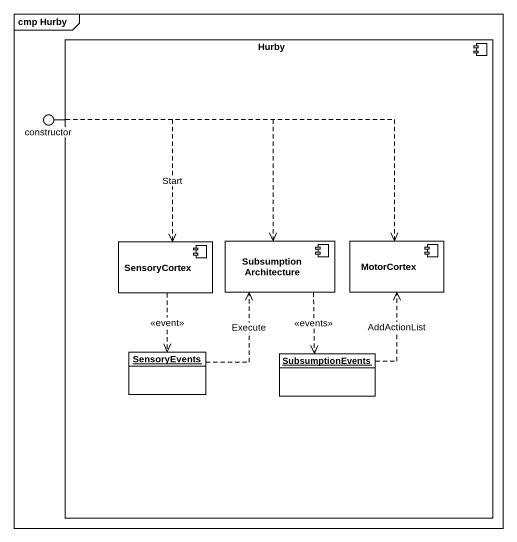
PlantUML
@startuml
mainframe cmp Hurby
allowmixing
hide circle
hide empty members
component Hurby {
  component SensoryCortex
  component "Subsumption Architecture" as Subsumption_Architecture
  component MotorCortex
  object SensoryEvents
  object SubsumptionEvents
}
() constructor
Hurby -up- constructor
constructor ..> SensoryCortex : Start
constructor ..> Subsumption_Architecture
constructor .right.> MotorCortex
SensoryCortex ..> SensoryEvents : <<event>>
Subsumption_Architecture ..> SubsumptionEvents : <<events>>
SensoryEvents .up.> Subsumption_Architecture : Execute
SubsumptionEvents .up.> MotorCortex : AddActionList
@enduml
